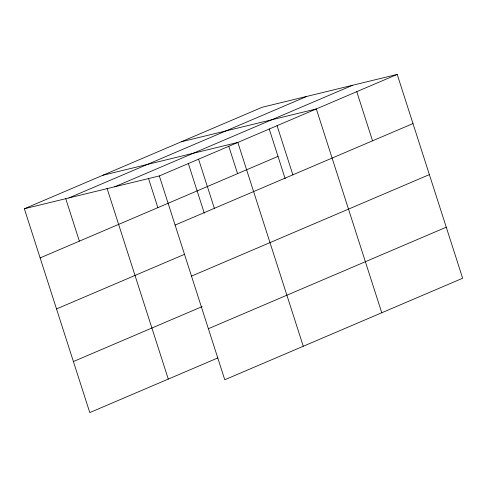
<?xml version="1.0" encoding="UTF-8"?>
<svg xmlns="http://www.w3.org/2000/svg" width="487" height="487" viewBox="0 0 487 487"><rect width="100%" height="100%" fill="white"/><g stroke="black" fill="none" stroke-linecap="round" stroke-linejoin="round"><path stroke-width="0.73" d="M217.872 357.927L89.791 412.58L24.35 208.759L262.231 107.243L397.209 74.42L462.65 278.241L224.769 379.757L159.328 175.935L397.209 74.42M68.892 197.923L306.773 96.414M114.786 186.764L352.667 85.249M40.129 257.903L278.01 156.388M175.107 225.073L412.988 123.564M56.516 308.947L184.597 254.287M191.494 276.117L429.376 174.608M73.403 361.537L202.172 306.585M208.381 328.713L446.262 227.198M181.353 141.76L316.331 108.936L381.771 312.757M102.848 175.259L237.833 142.435L303.273 346.257M24.35 208.759L159.328 175.935M356.77 91.678L372.549 140.822M277.079 125.683L292.857 174.827M269.189 128.927L285.163 178.674M228.75 146.185L237.571 173.646M198.58 159.182L214.359 208.326M188.311 163.437L204.284 213.19M148.596 178.741L157.879 207.651M107.024 188.268L168.289 379.081M65.69 198.513L79.381 241.15"/></g></svg>
